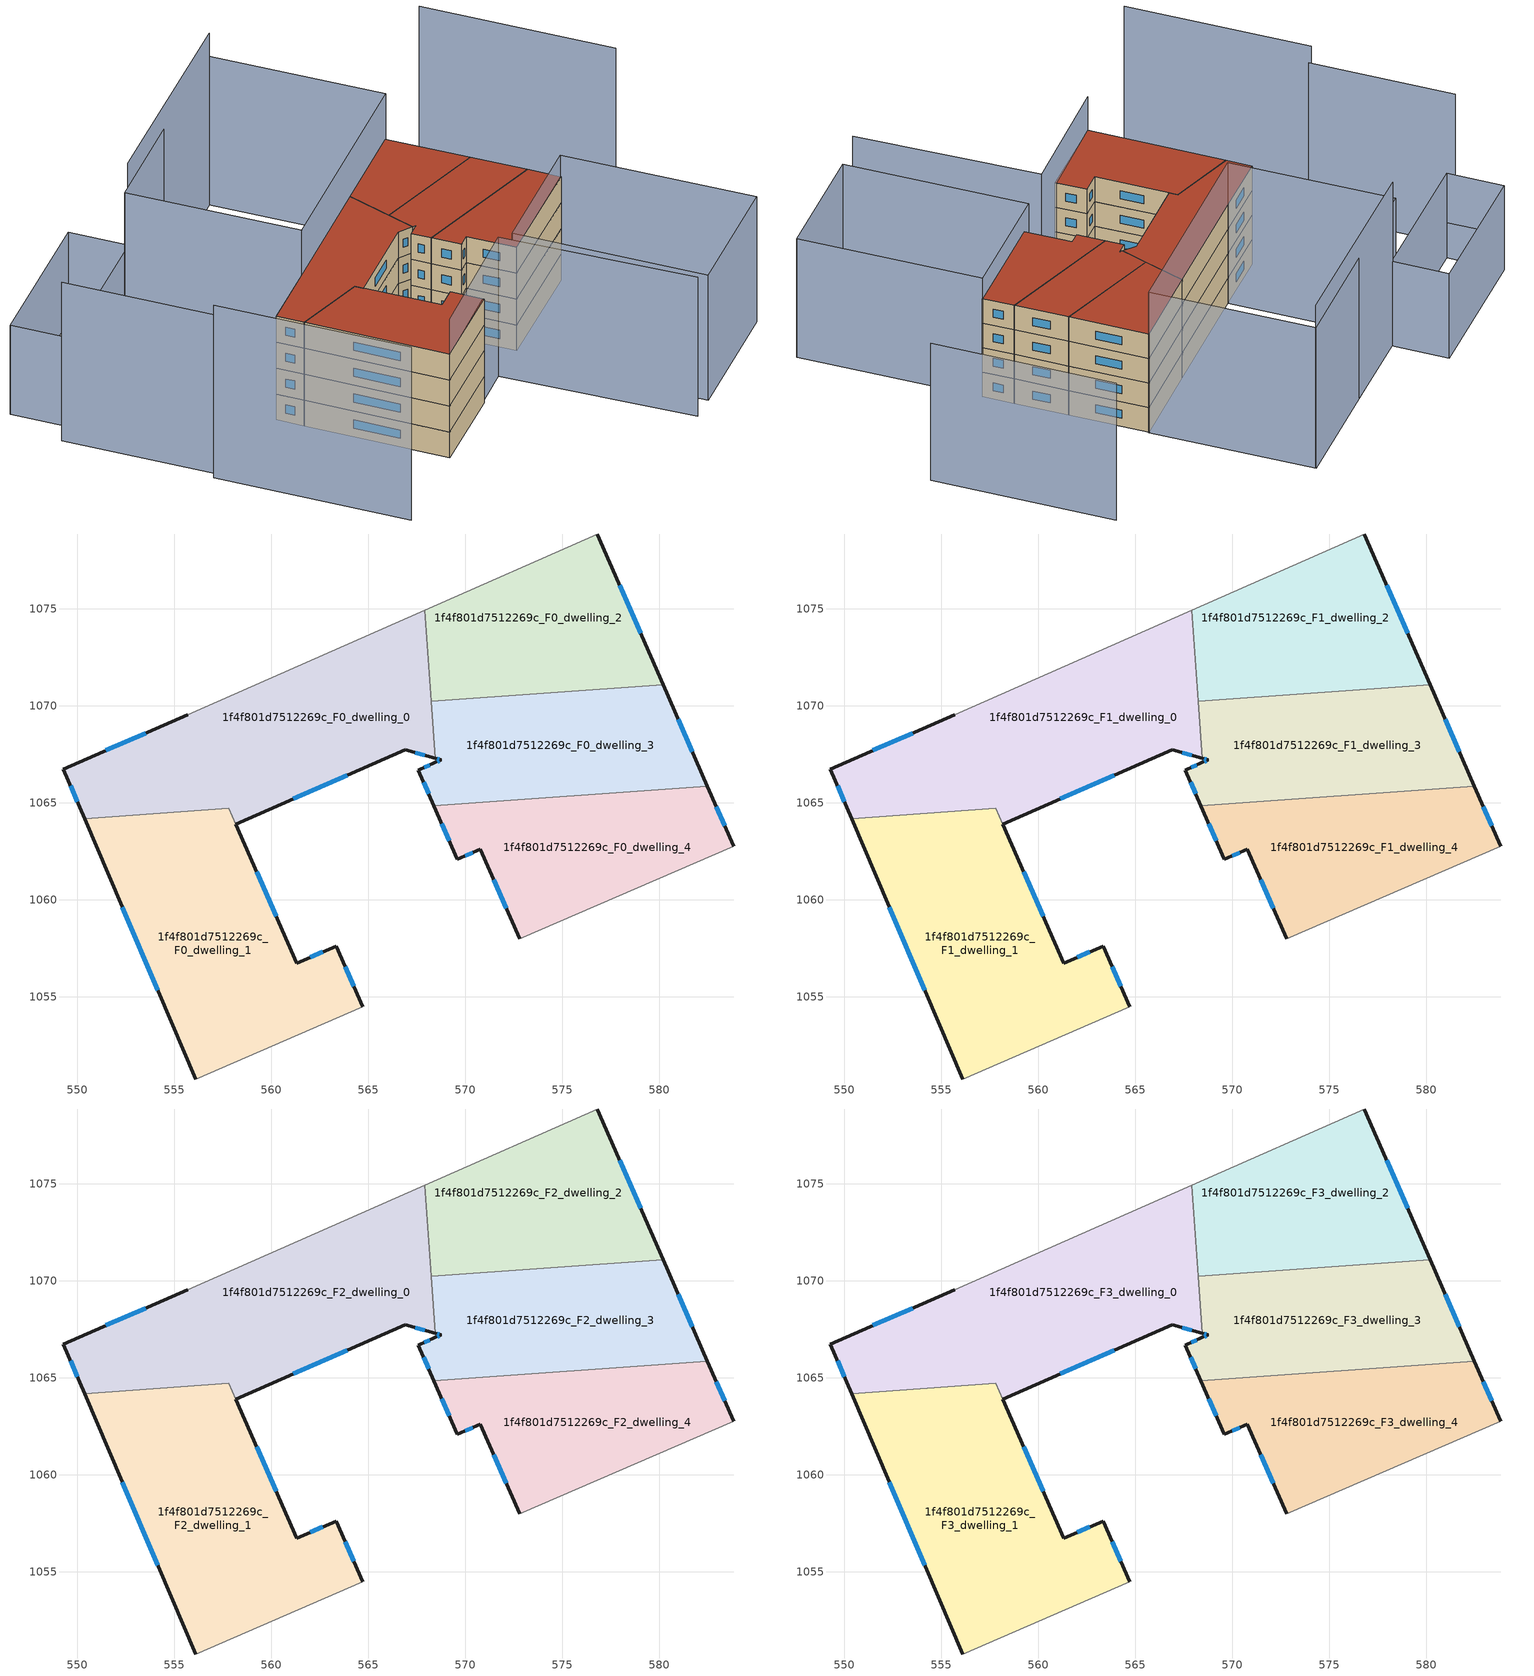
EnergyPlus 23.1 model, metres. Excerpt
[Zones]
1f4f801d7512269c_F0_dwelling_0
 floor ground (EU_floor_Construction): 567.9,1074.94 568.45,1067.3 566.9,1067.74 558.18,1063.9 557.82,1064.72 550.38,1064.19 549.29,1066.75 555.7,1069.56 z0
 wall outside (EU_wall_Construction): 555.7,1069.56 549.29,1066.75 550.38,1064.19 / 558.18,1063.9 566.9,1067.74 568.45,1067.3 z0:3
 wall adiabatic (EU_wall_Construction): 567.9,1074.94 555.7,1069.56 z0:3
 wall to 1f4f801d7512269c_F0_dwelling_1 (EU_wall_Construction): 550.38,1064.19 557.82,1064.72 558.18,1063.9 z0:3
 wall to 1f4f801d7512269c_F0_dwelling_2 (EU_wall_Construction): 568.24,1070.24 567.9,1074.94 z0:3
 wall to 1f4f801d7512269c_F0_dwelling_3 (EU_wall_Construction): 568.45,1067.3 568.24,1070.24 z0:3
 window (EU_Window_Construction): 549.66,1065.88 550.01,1065.06 / 553.52,1068.6 551.47,1067.71 / 567.43,1067.59 567.92,1067.45 / 561.14,1065.21 563.93,1066.43 z1.02:1.98
1f4f801d7512269c_F0_dwelling_1
 floor ground (EU_floor_Construction): 557.82,1064.72 561.32,1056.73 563.36,1057.62 564.73,1054.5 556.11,1050.77 550.38,1064.19 z0
 wall outside (EU_wall_Construction): 564.73,1054.5 563.36,1057.62 561.32,1056.73 558.18,1063.9 / 550.38,1064.19 556.11,1050.77 z0:3
 wall adiabatic (EU_wall_Construction): 556.11,1050.77 564.73,1054.5 z0:3
 window (EU_Window_Construction): 564.26,1055.56 563.82,1056.56 / 552.33,1059.63 554.16,1055.34 / 560.25,1059.17 559.25,1061.46 / 562.66,1057.32 562.01,1057.03 z1.02:1.98
1f4f801d7512269c_F0_dwelling_2
 floor ground (EU_floor_Construction): 576.81,1078.87 580.2,1071.09 568.24,1070.24 567.9,1074.94 z0
 wall outside (EU_wall_Construction): 580.2,1071.09 576.81,1078.87 z0:3
 wall adiabatic (EU_wall_Construction): 576.81,1078.87 567.9,1074.94 z0:3
 wall to 1f4f801d7512269c_F0_dwelling_3 (EU_wall_Construction): 568.24,1070.24 580.2,1071.09 z0:3
 window (EU_Window_Construction): 579.05,1073.74 577.96,1076.22 z1.02:1.98
1f4f801d7512269c_F0_dwelling_3
 floor ground (EU_floor_Construction): 580.2,1071.09 582.48,1065.87 568.38,1064.86 567.58,1066.7 568.46,1067.09 568.76,1067.22 568.45,1067.3 568.24,1070.24 z0
 wall outside (EU_wall_Construction): 568.45,1067.3 568.76,1067.22 568.46,1067.09 567.58,1066.7 568.38,1064.86 / 582.48,1065.87 580.2,1071.09 z0:3
 wall to 1f4f801d7512269c_F0_dwelling_4 (EU_wall_Construction): 568.38,1064.86 582.48,1065.87 z0:3
 window (EU_Window_Construction): 568.66,1067.17 568.56,1067.13 / 568.55,1067.27 568.65,1067.25 / 581.7,1067.65 580.98,1069.32 / 567.85,1066.07 568.11,1065.49 / 568.16,1066.95 567.88,1066.83 z1.02:1.98
1f4f801d7512269c_F0_dwelling_4
 floor ground (EU_floor_Construction): 582.48,1065.87 583.83,1062.77 572.81,1058 570.78,1062.61 569.6,1062.1 568.39,1064.86 z0
 wall outside (EU_wall_Construction): 568.39,1064.86 569.6,1062.1 570.78,1062.61 572.81,1058 / 583.83,1062.77 582.48,1065.86 z0:3
 wall adiabatic (EU_wall_Construction): 572.81,1058 583.83,1062.77 z0:3
 window (EU_Window_Construction): 570,1062.28 570.38,1062.44 / 568.8,1063.92 569.18,1063.04 / 583.37,1063.82 582.94,1064.81 / 571.47,1061.04 572.12,1059.57 z1.02:1.98
1f4f801d7512269c_F1_dwelling_0
 floor to 1f4f801d7512269c_F0_dwelling_0 (EU_floor_Construction): 567.9,1074.94 568.45,1067.3 566.9,1067.74 558.18,1063.9 557.82,1064.72 550.38,1064.19 549.29,1066.75 555.7,1069.56 z3
 wall outside (EU_wall_Construction): 555.7,1069.56 549.29,1066.75 550.38,1064.19 / 558.18,1063.9 566.9,1067.74 568.45,1067.3 z3:6
 wall adiabatic (EU_wall_Construction): 567.9,1074.94 555.7,1069.56 z3:6
 wall to 1f4f801d7512269c_F1_dwelling_1 (EU_wall_Construction): 550.38,1064.19 557.82,1064.72 558.18,1063.9 z3:6
 wall to 1f4f801d7512269c_F1_dwelling_2 (EU_wall_Construction): 568.24,1070.24 567.9,1074.94 z3:6
 wall to 1f4f801d7512269c_F1_dwelling_3 (EU_wall_Construction): 568.45,1067.3 568.24,1070.24 z3:6
 window (EU_Window_Construction): 549.66,1065.88 550.01,1065.06 / 553.52,1068.6 551.47,1067.71 / 567.43,1067.59 567.92,1067.45 / 561.14,1065.21 563.93,1066.43 z4.02:4.98
1f4f801d7512269c_F1_dwelling_1
 floor to 1f4f801d7512269c_F0_dwelling_1 (EU_floor_Construction): 557.82,1064.72 561.32,1056.73 563.36,1057.62 564.73,1054.5 556.11,1050.77 550.38,1064.19 z3
 wall outside (EU_wall_Construction): 564.73,1054.5 563.36,1057.62 561.32,1056.73 558.18,1063.9 / 550.38,1064.19 556.11,1050.77 z3:6
 wall adiabatic (EU_wall_Construction): 556.11,1050.77 564.73,1054.5 z3:6
 window (EU_Window_Construction): 564.26,1055.56 563.82,1056.56 / 552.33,1059.63 554.16,1055.34 / 560.25,1059.17 559.25,1061.46 / 562.66,1057.32 562.01,1057.03 z4.02:4.98
1f4f801d7512269c_F1_dwelling_2
 floor to 1f4f801d7512269c_F0_dwelling_2 (EU_floor_Construction): 576.81,1078.87 580.2,1071.09 568.24,1070.24 567.9,1074.94 z3
 wall outside (EU_wall_Construction): 580.2,1071.09 576.81,1078.87 z3:6
 wall adiabatic (EU_wall_Construction): 576.81,1078.87 567.9,1074.94 z3:6
 wall to 1f4f801d7512269c_F1_dwelling_3 (EU_wall_Construction): 568.24,1070.24 580.2,1071.09 z3:6
 window (EU_Window_Construction): 579.05,1073.74 577.96,1076.22 z4.02:4.98
1f4f801d7512269c_F1_dwelling_3
 floor to 1f4f801d7512269c_F0_dwelling_3 (EU_floor_Construction): 580.2,1071.09 582.48,1065.87 568.38,1064.86 567.58,1066.7 568.46,1067.09 568.76,1067.22 568.45,1067.3 568.24,1070.24 z3
 wall outside (EU_wall_Construction): 568.45,1067.3 568.76,1067.22 568.46,1067.09 567.58,1066.7 568.38,1064.86 / 582.48,1065.87 580.2,1071.09 z3:6
 wall to 1f4f801d7512269c_F1_dwelling_4 (EU_wall_Construction): 568.38,1064.86 582.48,1065.87 z3:6
 window (EU_Window_Construction): 568.66,1067.17 568.56,1067.13 / 568.55,1067.27 568.65,1067.25 / 581.7,1067.65 580.98,1069.32 / 567.85,1066.07 568.11,1065.49 / 568.16,1066.95 567.88,1066.83 z4.02:4.98
1f4f801d7512269c_F1_dwelling_4
 floor to 1f4f801d7512269c_F0_dwelling_4 (EU_floor_Construction): 582.48,1065.87 583.83,1062.77 572.81,1058 570.78,1062.61 569.6,1062.1 568.39,1064.86 z3
 wall outside (EU_wall_Construction): 568.39,1064.86 569.6,1062.1 570.78,1062.61 572.81,1058 / 583.83,1062.77 582.48,1065.86 z3:6
 wall adiabatic (EU_wall_Construction): 572.81,1058 583.83,1062.77 z3:6
 window (EU_Window_Construction): 570,1062.28 570.38,1062.44 / 568.8,1063.92 569.18,1063.04 / 583.37,1063.82 582.94,1064.81 / 571.47,1061.04 572.12,1059.57 z4.02:4.98
1f4f801d7512269c_F2_dwelling_0
 floor to 1f4f801d7512269c_F1_dwelling_0 (EU_floor_Construction): 567.9,1074.94 568.45,1067.3 566.9,1067.74 558.18,1063.9 557.82,1064.72 550.38,1064.19 549.29,1066.75 555.7,1069.56 z6
 wall outside (EU_wall_Construction): 555.7,1069.56 549.29,1066.75 550.38,1064.19 / 558.18,1063.9 566.9,1067.74 568.45,1067.3 z6:9
 wall adiabatic (EU_wall_Construction): 567.9,1074.94 555.7,1069.56 z6:9
 wall to 1f4f801d7512269c_F2_dwelling_1 (EU_wall_Construction): 550.38,1064.19 557.82,1064.72 558.18,1063.9 z6:9
 wall to 1f4f801d7512269c_F2_dwelling_2 (EU_wall_Construction): 568.24,1070.24 567.9,1074.94 z6:9
 wall to 1f4f801d7512269c_F2_dwelling_3 (EU_wall_Construction): 568.45,1067.3 568.24,1070.24 z6:9
 window (EU_Window_Construction): 549.66,1065.88 550.01,1065.06 / 553.52,1068.6 551.47,1067.71 / 567.43,1067.59 567.92,1067.45 / 561.14,1065.21 563.93,1066.43 z7.02:7.98
1f4f801d7512269c_F2_dwelling_1
 floor to 1f4f801d7512269c_F1_dwelling_1 (EU_floor_Construction): 557.82,1064.72 561.32,1056.73 563.36,1057.62 564.73,1054.5 556.11,1050.77 550.38,1064.19 z6
 wall outside (EU_wall_Construction): 564.73,1054.5 563.36,1057.62 561.32,1056.73 558.18,1063.9 / 550.38,1064.19 556.11,1050.77 z6:9
 wall adiabatic (EU_wall_Construction): 556.11,1050.77 564.73,1054.5 z6:9
 window (EU_Window_Construction): 564.26,1055.56 563.82,1056.56 / 552.33,1059.63 554.16,1055.34 / 560.25,1059.17 559.25,1061.46 / 562.66,1057.32 562.01,1057.03 z7.02:7.98
1f4f801d7512269c_F2_dwelling_2
 floor to 1f4f801d7512269c_F1_dwelling_2 (EU_floor_Construction): 576.81,1078.87 580.2,1071.09 568.24,1070.24 567.9,1074.94 z6
 wall outside (EU_wall_Construction): 580.2,1071.09 576.81,1078.87 z6:9
 wall adiabatic (EU_wall_Construction): 576.81,1078.87 567.9,1074.94 z6:9
 wall to 1f4f801d7512269c_F2_dwelling_3 (EU_wall_Construction): 568.24,1070.24 580.2,1071.09 z6:9
 window (EU_Window_Construction): 579.05,1073.74 577.96,1076.22 z7.02:7.98
1f4f801d7512269c_F2_dwelling_3
 floor to 1f4f801d7512269c_F1_dwelling_3 (EU_floor_Construction): 580.2,1071.09 582.48,1065.87 568.38,1064.86 567.58,1066.7 568.46,1067.09 568.76,1067.22 568.45,1067.3 568.24,1070.24 z6
 wall outside (EU_wall_Construction): 568.45,1067.3 568.76,1067.22 568.46,1067.09 567.58,1066.7 568.38,1064.86 / 582.48,1065.87 580.2,1071.09 z6:9
 wall to 1f4f801d7512269c_F2_dwelling_4 (EU_wall_Construction): 568.38,1064.86 582.48,1065.87 z6:9
 window (EU_Window_Construction): 568.66,1067.17 568.56,1067.13 / 568.55,1067.27 568.65,1067.25 / 581.7,1067.65 580.98,1069.32 / 567.85,1066.07 568.11,1065.49 / 568.16,1066.95 567.88,1066.83 z7.02:7.98
1f4f801d7512269c_F2_dwelling_4
 floor to 1f4f801d7512269c_F1_dwelling_4 (EU_floor_Construction): 582.48,1065.87 583.83,1062.77 572.81,1058 570.78,1062.61 569.6,1062.1 568.39,1064.86 z6
 wall outside (EU_wall_Construction): 568.39,1064.86 569.6,1062.1 570.78,1062.61 572.81,1058 / 583.83,1062.77 582.48,1065.86 z6:9
 wall adiabatic (EU_wall_Construction): 572.81,1058 583.83,1062.77 z6:9
 window (EU_Window_Construction): 570,1062.28 570.38,1062.44 / 568.8,1063.92 569.18,1063.04 / 583.37,1063.82 582.94,1064.81 / 571.47,1061.04 572.12,1059.57 z7.02:7.98
1f4f801d7512269c_F3_dwelling_0
 floor to 1f4f801d7512269c_F2_dwelling_0 (EU_floor_Construction): 567.9,1074.94 568.45,1067.3 566.9,1067.74 558.18,1063.9 557.82,1064.72 550.38,1064.19 549.29,1066.75 555.7,1069.56 z9
 wall outside (EU_wall_Construction): 555.7,1069.56 549.29,1066.75 550.38,1064.19 / 558.18,1063.9 566.9,1067.74 568.45,1067.3 z9:12
 wall adiabatic (EU_wall_Construction): 567.9,1074.94 555.7,1069.56 z9:12
 wall to 1f4f801d7512269c_F3_dwelling_1 (EU_wall_Construction): 550.38,1064.19 557.82,1064.72 558.18,1063.9 z9:12
 wall to 1f4f801d7512269c_F3_dwelling_2 (EU_wall_Construction): 568.24,1070.24 567.9,1074.94 z9:12
 wall to 1f4f801d7512269c_F3_dwelling_3 (EU_wall_Construction): 568.45,1067.3 568.24,1070.24 z9:12
 window (EU_Window_Construction): 549.66,1065.88 550.01,1065.06 / 553.52,1068.6 551.47,1067.71 / 567.43,1067.59 567.92,1067.45 / 561.14,1065.21 563.93,1066.43 z10.02:10.98
 roof outside (EU_roof_Construction): 568.45,1067.3 567.9,1074.94 555.7,1069.56 549.29,1066.75 550.38,1064.19 557.82,1064.72 558.18,1063.9 566.9,1067.74 z12
1f4f801d7512269c_F3_dwelling_1
 floor to 1f4f801d7512269c_F2_dwelling_1 (EU_floor_Construction): 557.82,1064.72 561.32,1056.73 563.36,1057.62 564.73,1054.5 556.11,1050.77 550.38,1064.19 z9
 wall outside (EU_wall_Construction): 564.73,1054.5 563.36,1057.62 561.32,1056.73 558.18,1063.9 / 550.38,1064.19 556.11,1050.77 z9:12
 wall adiabatic (EU_wall_Construction): 556.11,1050.77 564.73,1054.5 z9:12
 window (EU_Window_Construction): 564.26,1055.56 563.82,1056.56 / 552.33,1059.63 554.16,1055.34 / 560.25,1059.17 559.25,1061.46 / 562.66,1057.32 562.01,1057.03 z10.02:10.98
 roof outside (EU_roof_Construction): 564.73,1054.5 563.36,1057.62 561.32,1056.73 557.82,1064.72 550.38,1064.19 556.11,1050.77 z12
1f4f801d7512269c_F3_dwelling_2
 floor to 1f4f801d7512269c_F2_dwelling_2 (EU_floor_Construction): 576.81,1078.87 580.2,1071.09 568.24,1070.24 567.9,1074.94 z9
 wall outside (EU_wall_Construction): 580.2,1071.09 576.81,1078.87 z9:12
 wall adiabatic (EU_wall_Construction): 576.81,1078.87 567.9,1074.94 z9:12
 wall to 1f4f801d7512269c_F3_dwelling_3 (EU_wall_Construction): 568.24,1070.24 580.2,1071.09 z9:12
 window (EU_Window_Construction): 579.05,1073.74 577.96,1076.22 z10.02:10.98
 roof outside (EU_roof_Construction): 580.2,1071.09 576.81,1078.87 567.9,1074.94 568.24,1070.24 z12
1f4f801d7512269c_F3_dwelling_3
 floor to 1f4f801d7512269c_F2_dwelling_3 (EU_floor_Construction): 580.2,1071.09 582.48,1065.87 568.38,1064.86 567.58,1066.7 568.46,1067.09 568.76,1067.22 568.45,1067.3 568.24,1070.24 z9
 wall outside (EU_wall_Construction): 568.45,1067.3 568.76,1067.22 568.46,1067.09 567.58,1066.7 568.38,1064.86 / 582.48,1065.87 580.2,1071.09 z9:12
 wall to 1f4f801d7512269c_F3_dwelling_4 (EU_wall_Construction): 568.38,1064.86 582.48,1065.87 z9:12
 window (EU_Window_Construction): 568.66,1067.17 568.56,1067.13 / 568.55,1067.27 568.65,1067.25 / 581.7,1067.65 580.98,1069.32 / 567.85,1066.07 568.11,1065.49 / 568.16,1066.95 567.88,1066.83 z10.02:10.98
 roof outside (EU_roof_Construction): 582.48,1065.87 580.2,1071.09 568.24,1070.24 568.45,1067.3 568.76,1067.22 568.46,1067.09 567.58,1066.7 568.38,1064.86 z12
1f4f801d7512269c_F3_dwelling_4
 floor to 1f4f801d7512269c_F2_dwelling_4 (EU_floor_Construction): 582.48,1065.87 583.83,1062.77 572.81,1058 570.78,1062.61 569.6,1062.1 568.39,1064.86 z9
 wall outside (EU_wall_Construction): 568.39,1064.86 569.6,1062.1 570.78,1062.61 572.81,1058 / 583.83,1062.77 582.48,1065.86 z9:12
 wall adiabatic (EU_wall_Construction): 572.81,1058 583.83,1062.77 z9:12
 window (EU_Window_Construction): 570,1062.28 570.38,1062.44 / 568.8,1063.92 569.18,1063.04 / 583.37,1063.82 582.94,1064.81 / 571.47,1061.04 572.12,1059.57 z10.02:10.98
 roof outside (EU_roof_Construction): 583.83,1062.77 582.48,1065.87 568.38,1064.86 569.6,1062.1 570.78,1062.61 572.81,1058 z12
shading: 569.77,1094.94 549.53,1086.18 z0:19.9; 538.55,1064.64 546.43,1046.58 z0:20; 533,1079.02 539.17,1064.88 z0:18.4; 532.97,1085.02 535.19,1079.93 z0:4.3; 532.78,1085.47 547.26,1091.76 / 547.26,1091.76 549.67,1086.22 / 549.67,1086.22 535.18,1079.93 / 535.18,1079.93 532.78,1085.47 z0:10.3; 556.11,1050.77 568.7,1056.52 / 568.7,1056.52 576.92,1038.51 z0:16.1; 583.81,1062.83 591.67,1044.9 / 591.67,1044.9 579.49,1039.56 / 579.49,1039.56 571.63,1057.48 / 571.63,1057.48 583.81,1062.83 z0:14.5; 597.54,1068.75 589.73,1086.71 z0:16.7; 555.7,1069.56 548.6,1085.71 / 548.6,1085.71 569.79,1095.03 / 569.79,1095.03 576.89,1078.88 / 576.89,1078.88 555.7,1069.56 z0:17.2
[Building]
EU S2 Campaign: North Axis=0; Terrain=City; Solar Distribution=FullExterior
[Site:Location]
Vienna: Latitude=48; Longitude=16.5; Time Zone=1; Elevation=183
[SizingPeriod:WeatherFileDays]
AnnualSizingPeriod: Begin Month=1; Begin Day of Month=1; End Month=12; End Day of Month=31; Day of Week for Start Day=Monday; Use Weather File Daylight Saving Period=No; Use Weather File Rain and Snow Indicators=No
[MATERIAL]
EU_InternalMass_Material: Roughness=MediumRough; Thickness=0.1; Conductivity=1; Density=1800; Specific Heat=900; Thermal Absorptance=0.9; Solar Absorptance=0.7; Visible Absorptance=0.7
[MATERIAL:NOMASS] Roughness=MediumRough; Thermal Absorptance=0.9; Solar Absorptance=0.7; Visible Absorptance=0.7
Name | Thermal Resistance
EU_wall_NoMass | 0.942466
EU_roof_NoMass | 0.551687
EU_floor_NoMass | 0.66527
[WINDOWMATERIAL:SIMPLEGLAZINGSYSTEM]
EU_Window_SimpleGlazing: UFactor=2.03367; Solar Heat Gain Coefficient=0.65; Visible Transmittance=0.65
[CONSTRUCTION]
EU_wall_Construction: EU_wall_NoMass
EU_roof_Construction: EU_roof_NoMass
EU_floor_Construction: EU_floor_NoMass
EU_Window_Construction: EU_Window_SimpleGlazing
EU_InternalMass_Construction: EU_InternalMass_Material
[ZONE] Type=1; Multiplier=1; Ceiling Height=autocalculate; Floor Area=autocalculate; Part of Total Floor Area=Yes
Name | Volume
1f4f801d7512269c_F0_dwelling_0 | 314.26
1f4f801d7512269c_F1_dwelling_0; 1f4f801d7512269c_F2_dwelling_0; 1f4f801d7512269c_F3_dwelling_0 | 314.261
1f4f801d7512269c_F0_dwelling_1; 1f4f801d7512269c_F1_dwelling_1; 1f4f801d7512269c_F2_dwelling_1; 1f4f801d7512269c_F3_dwelling_1 | 307.521
1f4f801d7512269c_F0_dwelling_2; 1f4f801d7512269c_F1_dwelling_2; 1f4f801d7512269c_F2_dwelling_2; 1f4f801d7512269c_F3_dwelling_2 | 208.583
1f4f801d7512269c_F0_dwelling_3 | 212.296
1f4f801d7512269c_F1_dwelling_3; 1f4f801d7512269c_F2_dwelling_3; 1f4f801d7512269c_F3_dwelling_3 | 212.295
1f4f801d7512269c_F0_dwelling_4; 1f4f801d7512269c_F1_dwelling_4; 1f4f801d7512269c_F2_dwelling_4; 1f4f801d7512269c_F3_dwelling_4 | 208.677
[INTERNALMASS] Construction=EU_InternalMass_Construction
Name | Zone or ZoneList | Surface Area
1f4f801d7512269c_F0_dwelling_0_EU_InternalMass | 1f4f801d7512269c_F0_dwelling_0 | 104.755
1f4f801d7512269c_F0_dwelling_1_EU_InternalMass | 1f4f801d7512269c_F0_dwelling_1 | 102.505
1f4f801d7512269c_F0_dwelling_2_EU_InternalMass | 1f4f801d7512269c_F0_dwelling_2 | 69.5279
1f4f801d7512269c_F0_dwelling_3_EU_InternalMass | 1f4f801d7512269c_F0_dwelling_3 | 70.7652
1f4f801d7512269c_F0_dwelling_4_EU_InternalMass | 1f4f801d7512269c_F0_dwelling_4 | 69.5951
1f4f801d7512269c_F1_dwelling_0_EU_InternalMass | 1f4f801d7512269c_F1_dwelling_0 | 104.755
1f4f801d7512269c_F1_dwelling_1_EU_InternalMass | 1f4f801d7512269c_F1_dwelling_1 | 102.505
1f4f801d7512269c_F1_dwelling_2_EU_InternalMass | 1f4f801d7512269c_F1_dwelling_2 | 69.5279
1f4f801d7512269c_F1_dwelling_3_EU_InternalMass | 1f4f801d7512269c_F1_dwelling_3 | 70.7652
1f4f801d7512269c_F1_dwelling_4_EU_InternalMass | 1f4f801d7512269c_F1_dwelling_4 | 69.5951
1f4f801d7512269c_F2_dwelling_0_EU_InternalMass | 1f4f801d7512269c_F2_dwelling_0 | 104.755
1f4f801d7512269c_F2_dwelling_1_EU_InternalMass | 1f4f801d7512269c_F2_dwelling_1 | 102.505
1f4f801d7512269c_F2_dwelling_2_EU_InternalMass | 1f4f801d7512269c_F2_dwelling_2 | 69.5279
1f4f801d7512269c_F2_dwelling_3_EU_InternalMass | 1f4f801d7512269c_F2_dwelling_3 | 70.7652
1f4f801d7512269c_F2_dwelling_4_EU_InternalMass | 1f4f801d7512269c_F2_dwelling_4 | 69.5951
1f4f801d7512269c_F3_dwelling_0_EU_InternalMass | 1f4f801d7512269c_F3_dwelling_0 | 104.755
1f4f801d7512269c_F3_dwelling_1_EU_InternalMass | 1f4f801d7512269c_F3_dwelling_1 | 102.505
1f4f801d7512269c_F3_dwelling_2_EU_InternalMass | 1f4f801d7512269c_F3_dwelling_2 | 69.5279
1f4f801d7512269c_F3_dwelling_3_EU_InternalMass | 1f4f801d7512269c_F3_dwelling_3 | 70.7652
1f4f801d7512269c_F3_dwelling_4_EU_InternalMass | 1f4f801d7512269c_F3_dwelling_4 | 69.5951
[OTHEREQUIPMENT] Fuel Type=Electricity; Design Level Calculation Method=Watts/Area; Power per Zone Floor Area=1; Fraction Latent=0; Fraction Radiant=0; Fraction Lost=0; Carbon Dioxide Generation Rate=0; EndUse Subcategory=EU_Step8_InternalGains
Name | Zone or ZoneList or Space or SpaceList | Schedule
EU_Step8_InternalGain_1f4f801d7512269c_F0_dwelling_0_f000 | 1f4f801d7512269c_F0_dwelling_0 | EU_Step8_GainSchedule_1f4f801d7512269c_F0_dwelling_0_f000
EU_Step8_InternalGain_1f4f801d7512269c_F0_dwelling_1_f000 | 1f4f801d7512269c_F0_dwelling_1 | EU_Step8_GainSchedule_1f4f801d7512269c_F0_dwelling_1_f000
EU_Step8_InternalGain_1f4f801d7512269c_F0_dwelling_2_f000 | 1f4f801d7512269c_F0_dwelling_2 | EU_Step8_GainSchedule_1f4f801d7512269c_F0_dwelling_2_f000
EU_Step8_InternalGain_1f4f801d7512269c_F0_dwelling_3_f000 | 1f4f801d7512269c_F0_dwelling_3 | EU_Step8_GainSchedule_1f4f801d7512269c_F0_dwelling_3_f000
EU_Step8_InternalGain_1f4f801d7512269c_F0_dwelling_4_f000 | 1f4f801d7512269c_F0_dwelling_4 | EU_Step8_GainSchedule_1f4f801d7512269c_F0_dwelling_4_f000
EU_Step8_InternalGain_1f4f801d7512269c_F1_dwelling_0_f000 | 1f4f801d7512269c_F1_dwelling_0 | EU_Step8_GainSchedule_1f4f801d7512269c_F1_dwelling_0_f000
EU_Step8_InternalGain_1f4f801d7512269c_F1_dwelling_1_f000 | 1f4f801d7512269c_F1_dwelling_1 | EU_Step8_GainSchedule_1f4f801d7512269c_F1_dwelling_1_f000
EU_Step8_InternalGain_1f4f801d7512269c_F1_dwelling_2_f000 | 1f4f801d7512269c_F1_dwelling_2 | EU_Step8_GainSchedule_1f4f801d7512269c_F1_dwelling_2_f000
EU_Step8_InternalGain_1f4f801d7512269c_F1_dwelling_3_f000 | 1f4f801d7512269c_F1_dwelling_3 | EU_Step8_GainSchedule_1f4f801d7512269c_F1_dwelling_3_f000
EU_Step8_InternalGain_1f4f801d7512269c_F1_dwelling_4_f000 | 1f4f801d7512269c_F1_dwelling_4 | EU_Step8_GainSchedule_1f4f801d7512269c_F1_dwelling_4_f000
EU_Step8_InternalGain_1f4f801d7512269c_F2_dwelling_0_f000 | 1f4f801d7512269c_F2_dwelling_0 | EU_Step8_GainSchedule_1f4f801d7512269c_F2_dwelling_0_f000
EU_Step8_InternalGain_1f4f801d7512269c_F2_dwelling_1_f000 | 1f4f801d7512269c_F2_dwelling_1 | EU_Step8_GainSchedule_1f4f801d7512269c_F2_dwelling_1_f000
EU_Step8_InternalGain_1f4f801d7512269c_F2_dwelling_2_f000 | 1f4f801d7512269c_F2_dwelling_2 | EU_Step8_GainSchedule_1f4f801d7512269c_F2_dwelling_2_f000
EU_Step8_InternalGain_1f4f801d7512269c_F2_dwelling_3_f000 | 1f4f801d7512269c_F2_dwelling_3 | EU_Step8_GainSchedule_1f4f801d7512269c_F2_dwelling_3_f000
EU_Step8_InternalGain_1f4f801d7512269c_F2_dwelling_4_f000 | 1f4f801d7512269c_F2_dwelling_4 | EU_Step8_GainSchedule_1f4f801d7512269c_F2_dwelling_4_f000
EU_Step8_InternalGain_1f4f801d7512269c_F3_dwelling_0_f000 | 1f4f801d7512269c_F3_dwelling_0 | EU_Step8_GainSchedule_1f4f801d7512269c_F3_dwelling_0_f000
EU_Step8_InternalGain_1f4f801d7512269c_F3_dwelling_1_f000 | 1f4f801d7512269c_F3_dwelling_1 | EU_Step8_GainSchedule_1f4f801d7512269c_F3_dwelling_1_f000
EU_Step8_InternalGain_1f4f801d7512269c_F3_dwelling_2_f000 | 1f4f801d7512269c_F3_dwelling_2 | EU_Step8_GainSchedule_1f4f801d7512269c_F3_dwelling_2_f000
EU_Step8_InternalGain_1f4f801d7512269c_F3_dwelling_3_f000 | 1f4f801d7512269c_F3_dwelling_3 | EU_Step8_GainSchedule_1f4f801d7512269c_F3_dwelling_3_f000
EU_Step8_InternalGain_1f4f801d7512269c_F3_dwelling_4_f000 | 1f4f801d7512269c_F3_dwelling_4 | EU_Step8_GainSchedule_1f4f801d7512269c_F3_dwelling_4_f000
[ZONEVENTILATION:DESIGNFLOWRATE] Schedule=EU_AlwaysOn; Design Flow Rate Calculation Method=AirChanges/Hour; Air Changes per Hour=0.530523; Ventilation Type=Natural; Fan Pressure Rise=0; Fan Total Efficiency=1; Constant Term Coefficient=1; Temperature Term Coefficient=0; Velocity Term Coefficient=0; Velocity Squared Term Coefficient=0; Minimum Indoor Temperature=-100; Maximum Indoor Temperature=100; Delta Temperature=-100; Minimum Outdoor Temperature=-100; Maximum Outdoor Temperature=100; Maximum Wind Speed=40
Name | Zone or ZoneList or Space or SpaceList
EU_ConstantAir_1f4f801d7512269c_F0_dwelling_0 | 1f4f801d7512269c_F0_dwelling_0
EU_ConstantAir_1f4f801d7512269c_F0_dwelling_1 | 1f4f801d7512269c_F0_dwelling_1
EU_ConstantAir_1f4f801d7512269c_F0_dwelling_2 | 1f4f801d7512269c_F0_dwelling_2
EU_ConstantAir_1f4f801d7512269c_F0_dwelling_3 | 1f4f801d7512269c_F0_dwelling_3
EU_ConstantAir_1f4f801d7512269c_F0_dwelling_4 | 1f4f801d7512269c_F0_dwelling_4
EU_ConstantAir_1f4f801d7512269c_F1_dwelling_0 | 1f4f801d7512269c_F1_dwelling_0
EU_ConstantAir_1f4f801d7512269c_F1_dwelling_1 | 1f4f801d7512269c_F1_dwelling_1
EU_ConstantAir_1f4f801d7512269c_F1_dwelling_2 | 1f4f801d7512269c_F1_dwelling_2
EU_ConstantAir_1f4f801d7512269c_F1_dwelling_3 | 1f4f801d7512269c_F1_dwelling_3
EU_ConstantAir_1f4f801d7512269c_F1_dwelling_4 | 1f4f801d7512269c_F1_dwelling_4
EU_ConstantAir_1f4f801d7512269c_F2_dwelling_0 | 1f4f801d7512269c_F2_dwelling_0
EU_ConstantAir_1f4f801d7512269c_F2_dwelling_1 | 1f4f801d7512269c_F2_dwelling_1
EU_ConstantAir_1f4f801d7512269c_F2_dwelling_2 | 1f4f801d7512269c_F2_dwelling_2
EU_ConstantAir_1f4f801d7512269c_F2_dwelling_3 | 1f4f801d7512269c_F2_dwelling_3
EU_ConstantAir_1f4f801d7512269c_F2_dwelling_4 | 1f4f801d7512269c_F2_dwelling_4
EU_ConstantAir_1f4f801d7512269c_F3_dwelling_0 | 1f4f801d7512269c_F3_dwelling_0
EU_ConstantAir_1f4f801d7512269c_F3_dwelling_1 | 1f4f801d7512269c_F3_dwelling_1
EU_ConstantAir_1f4f801d7512269c_F3_dwelling_2 | 1f4f801d7512269c_F3_dwelling_2
EU_ConstantAir_1f4f801d7512269c_F3_dwelling_3 | 1f4f801d7512269c_F3_dwelling_3
EU_ConstantAir_1f4f801d7512269c_F3_dwelling_4 | 1f4f801d7512269c_F3_dwelling_4
[HVACTEMPLATE:THERMOSTAT] Constant Heating Setpoint=20; Constant Cooling Setpoint=50
EU_HeatOnly_1f4f801d7512269c_F0_dwelling_0; EU_HeatOnly_1f4f801d7512269c_F0_dwelling_1; EU_HeatOnly_1f4f801d7512269c_F0_dwelling_2; EU_HeatOnly_1f4f801d7512269c_F0_dwelling_3; EU_HeatOnly_1f4f801d7512269c_F0_dwelling_4; EU_HeatOnly_1f4f801d7512269c_F1_dwelling_0; EU_HeatOnly_1f4f801d7512269c_F1_dwelling_1; EU_HeatOnly_1f4f801d7512269c_F1_dwelling_2; EU_HeatOnly_1f4f801d7512269c_F1_dwelling_3; EU_HeatOnly_1f4f801d7512269c_F1_dwelling_4; EU_HeatOnly_1f4f801d7512269c_F2_dwelling_0; EU_HeatOnly_1f4f801d7512269c_F2_dwelling_1; EU_HeatOnly_1f4f801d7512269c_F2_dwelling_2; EU_HeatOnly_1f4f801d7512269c_F2_dwelling_3; EU_HeatOnly_1f4f801d7512269c_F2_dwelling_4; EU_HeatOnly_1f4f801d7512269c_F3_dwelling_0; EU_HeatOnly_1f4f801d7512269c_F3_dwelling_1; EU_HeatOnly_1f4f801d7512269c_F3_dwelling_2; EU_HeatOnly_1f4f801d7512269c_F3_dwelling_3; EU_HeatOnly_1f4f801d7512269c_F3_dwelling_4
[HVACTEMPLATE:ZONE:IDEALLOADSAIRSYSTEM] System Availability Schedule=EU_AlwaysOn; Maximum Heating Supply Air Temperature=50; Minimum Cooling Supply Air Temperature=13; Maximum Heating Supply Air Humidity Ratio=0.0156; Minimum Cooling Supply Air Humidity Ratio=0.0077; Heating Limit=NoLimit; Cooling Limit=NoLimit; Heating Availability Schedule=EU_AlwaysOn; Cooling Availability Schedule=EU_CoolingOff; Dehumidification Control Type=ConstantSensibleHeatRatio; Cooling Sensible Heat Ratio=0.7; Dehumidification Setpoint=60; Humidification Control Type=None; Humidification Setpoint=30; Outdoor Air Method=None; Outdoor Air Flow Rate per Person=0.00944; Outdoor Air Flow Rate per Zone Floor Area=0; Outdoor Air Flow Rate per Zone=0; Demand Controlled Ventilation Type=None; Outdoor Air Economizer Type=NoEconomizer; Heat Recovery Type=None; Sensible Heat Recovery Effectiveness=0.7; Latent Heat Recovery Effectiveness=0.65
Name | Template Thermostat
1f4f801d7512269c_F0_dwelling_0 | EU_HeatOnly_1f4f801d7512269c_F0_dwelling_0
1f4f801d7512269c_F0_dwelling_1 | EU_HeatOnly_1f4f801d7512269c_F0_dwelling_1
1f4f801d7512269c_F0_dwelling_2 | EU_HeatOnly_1f4f801d7512269c_F0_dwelling_2
1f4f801d7512269c_F0_dwelling_3 | EU_HeatOnly_1f4f801d7512269c_F0_dwelling_3
1f4f801d7512269c_F0_dwelling_4 | EU_HeatOnly_1f4f801d7512269c_F0_dwelling_4
1f4f801d7512269c_F1_dwelling_0 | EU_HeatOnly_1f4f801d7512269c_F1_dwelling_0
1f4f801d7512269c_F1_dwelling_1 | EU_HeatOnly_1f4f801d7512269c_F1_dwelling_1
1f4f801d7512269c_F1_dwelling_2 | EU_HeatOnly_1f4f801d7512269c_F1_dwelling_2
1f4f801d7512269c_F1_dwelling_3 | EU_HeatOnly_1f4f801d7512269c_F1_dwelling_3
1f4f801d7512269c_F1_dwelling_4 | EU_HeatOnly_1f4f801d7512269c_F1_dwelling_4
1f4f801d7512269c_F2_dwelling_0 | EU_HeatOnly_1f4f801d7512269c_F2_dwelling_0
1f4f801d7512269c_F2_dwelling_1 | EU_HeatOnly_1f4f801d7512269c_F2_dwelling_1
1f4f801d7512269c_F2_dwelling_2 | EU_HeatOnly_1f4f801d7512269c_F2_dwelling_2
1f4f801d7512269c_F2_dwelling_3 | EU_HeatOnly_1f4f801d7512269c_F2_dwelling_3
1f4f801d7512269c_F2_dwelling_4 | EU_HeatOnly_1f4f801d7512269c_F2_dwelling_4
1f4f801d7512269c_F3_dwelling_0 | EU_HeatOnly_1f4f801d7512269c_F3_dwelling_0
1f4f801d7512269c_F3_dwelling_1 | EU_HeatOnly_1f4f801d7512269c_F3_dwelling_1
1f4f801d7512269c_F3_dwelling_2 | EU_HeatOnly_1f4f801d7512269c_F3_dwelling_2
1f4f801d7512269c_F3_dwelling_3 | EU_HeatOnly_1f4f801d7512269c_F3_dwelling_3
1f4f801d7512269c_F3_dwelling_4 | EU_HeatOnly_1f4f801d7512269c_F3_dwelling_4
[SIZING:ZONE] Zone Cooling Design Supply Air Temperature Input Method=SupplyAirTemperature; Zone Cooling Design Supply Air Temperature=13; Zone Heating Design Supply Air Temperature Input Method=SupplyAirTemperature; Zone Heating Design Supply Air Temperature=50; Zone Cooling Design Supply Air Humidity Ratio=0.008; Zone Heating Design Supply Air Humidity Ratio=0.008; Cooling Design Air Flow Method=DesignDay; Cooling Design Air Flow Rate=0; Cooling Minimum Air Flow per Zone Floor Area=0.000762; Cooling Minimum Air Flow=0; Cooling Minimum Air Flow Fraction=0.2; Heating Design Air Flow Method=DesignDay; Heating Design Air Flow Rate=0; Heating Maximum Air Flow per Zone Floor Area=0.002032; Heating Maximum Air Flow=0.141576; Heating Maximum Air Flow Fraction=0.3; Account for Dedicated Outdoor Air System=No; Dedicated Outdoor Air System Control Strategy=NeutralSupplyAir; Dedicated Outdoor Air Low Setpoint Temperature for Design=autosize; Dedicated Outdoor Air High Setpoint Temperature for Design=autosize; Zone Load Sizing Method=Sensible Load Only No Latent Load; Zone Latent Cooling Design Supply Air Humidity Ratio Input Method=HumidityRatioDifference; Zone Cooling Design Supply Air Humidity Ratio Difference=0.005; Zone Latent Heating Design Supply Air Humidity Ratio Input Method=HumidityRatioDifference; Zone Humidification Design Supply Air Humidity Ratio Difference=0.005
1f4f801d7512269c_F0_dwelling_0; 1f4f801d7512269c_F0_dwelling_1; 1f4f801d7512269c_F0_dwelling_2; 1f4f801d7512269c_F0_dwelling_3; 1f4f801d7512269c_F0_dwelling_4; 1f4f801d7512269c_F1_dwelling_0; 1f4f801d7512269c_F1_dwelling_1; 1f4f801d7512269c_F1_dwelling_2; 1f4f801d7512269c_F1_dwelling_3; 1f4f801d7512269c_F1_dwelling_4; 1f4f801d7512269c_F2_dwelling_0; 1f4f801d7512269c_F2_dwelling_1; 1f4f801d7512269c_F2_dwelling_2; 1f4f801d7512269c_F2_dwelling_3; 1f4f801d7512269c_F2_dwelling_4; 1f4f801d7512269c_F3_dwelling_0; 1f4f801d7512269c_F3_dwelling_1; 1f4f801d7512269c_F3_dwelling_2; 1f4f801d7512269c_F3_dwelling_3; 1f4f801d7512269c_F3_dwelling_4
[SCHEDULE:CONSTANT]
Name | Hourly Value
EU_AlwaysOn | 1
EU_CoolingOff | 0
[SCHEDULE:FILE] Column Number=1; Rows to Skip at Top=0; Number of Hours of Data=8760; Column Separator=Comma; Interpolate to Timestep=No; Minutes per Item=60; Adjust Schedule for Daylight Savings=Yes
Name | File
EU_Step8_GainSchedule_1f4f801d7512269c_F0_dwelling_0_f000 | ../../schedules/1f4f801d7512269c/1f4f801d7512269c_F0_dwelling_0_f000_gain.csv
EU_Step8_GainSchedule_1f4f801d7512269c_F0_dwelling_1_f000 | ../../schedules/1f4f801d7512269c/1f4f801d7512269c_F0_dwelling_1_f000_gain.csv
EU_Step8_GainSchedule_1f4f801d7512269c_F0_dwelling_2_f000 | ../../schedules/1f4f801d7512269c/1f4f801d7512269c_F0_dwelling_2_f000_gain.csv
EU_Step8_GainSchedule_1f4f801d7512269c_F0_dwelling_3_f000 | ../../schedules/1f4f801d7512269c/1f4f801d7512269c_F0_dwelling_3_f000_gain.csv
EU_Step8_GainSchedule_1f4f801d7512269c_F0_dwelling_4_f000 | ../../schedules/1f4f801d7512269c/1f4f801d7512269c_F0_dwelling_4_f000_gain.csv
EU_Step8_GainSchedule_1f4f801d7512269c_F1_dwelling_0_f000 | ../../schedules/1f4f801d7512269c/1f4f801d7512269c_F1_dwelling_0_f000_gain.csv
EU_Step8_GainSchedule_1f4f801d7512269c_F1_dwelling_1_f000 | ../../schedules/1f4f801d7512269c/1f4f801d7512269c_F1_dwelling_1_f000_gain.csv
EU_Step8_GainSchedule_1f4f801d7512269c_F1_dwelling_2_f000 | ../../schedules/1f4f801d7512269c/1f4f801d7512269c_F1_dwelling_2_f000_gain.csv
EU_Step8_GainSchedule_1f4f801d7512269c_F1_dwelling_3_f000 | ../../schedules/1f4f801d7512269c/1f4f801d7512269c_F1_dwelling_3_f000_gain.csv
EU_Step8_GainSchedule_1f4f801d7512269c_F1_dwelling_4_f000 | ../../schedules/1f4f801d7512269c/1f4f801d7512269c_F1_dwelling_4_f000_gain.csv
EU_Step8_GainSchedule_1f4f801d7512269c_F2_dwelling_0_f000 | ../../schedules/1f4f801d7512269c/1f4f801d7512269c_F2_dwelling_0_f000_gain.csv
EU_Step8_GainSchedule_1f4f801d7512269c_F2_dwelling_1_f000 | ../../schedules/1f4f801d7512269c/1f4f801d7512269c_F2_dwelling_1_f000_gain.csv
EU_Step8_GainSchedule_1f4f801d7512269c_F2_dwelling_2_f000 | ../../schedules/1f4f801d7512269c/1f4f801d7512269c_F2_dwelling_2_f000_gain.csv
EU_Step8_GainSchedule_1f4f801d7512269c_F2_dwelling_3_f000 | ../../schedules/1f4f801d7512269c/1f4f801d7512269c_F2_dwelling_3_f000_gain.csv
EU_Step8_GainSchedule_1f4f801d7512269c_F2_dwelling_4_f000 | ../../schedules/1f4f801d7512269c/1f4f801d7512269c_F2_dwelling_4_f000_gain.csv
EU_Step8_GainSchedule_1f4f801d7512269c_F3_dwelling_0_f000 | ../../schedules/1f4f801d7512269c/1f4f801d7512269c_F3_dwelling_0_f000_gain.csv
EU_Step8_GainSchedule_1f4f801d7512269c_F3_dwelling_1_f000 | ../../schedules/1f4f801d7512269c/1f4f801d7512269c_F3_dwelling_1_f000_gain.csv
EU_Step8_GainSchedule_1f4f801d7512269c_F3_dwelling_2_f000 | ../../schedules/1f4f801d7512269c/1f4f801d7512269c_F3_dwelling_2_f000_gain.csv
EU_Step8_GainSchedule_1f4f801d7512269c_F3_dwelling_3_f000 | ../../schedules/1f4f801d7512269c/1f4f801d7512269c_F3_dwelling_3_f000_gain.csv
EU_Step8_GainSchedule_1f4f801d7512269c_F3_dwelling_4_f000 | ../../schedules/1f4f801d7512269c/1f4f801d7512269c_F3_dwelling_4_f000_gain.csv
